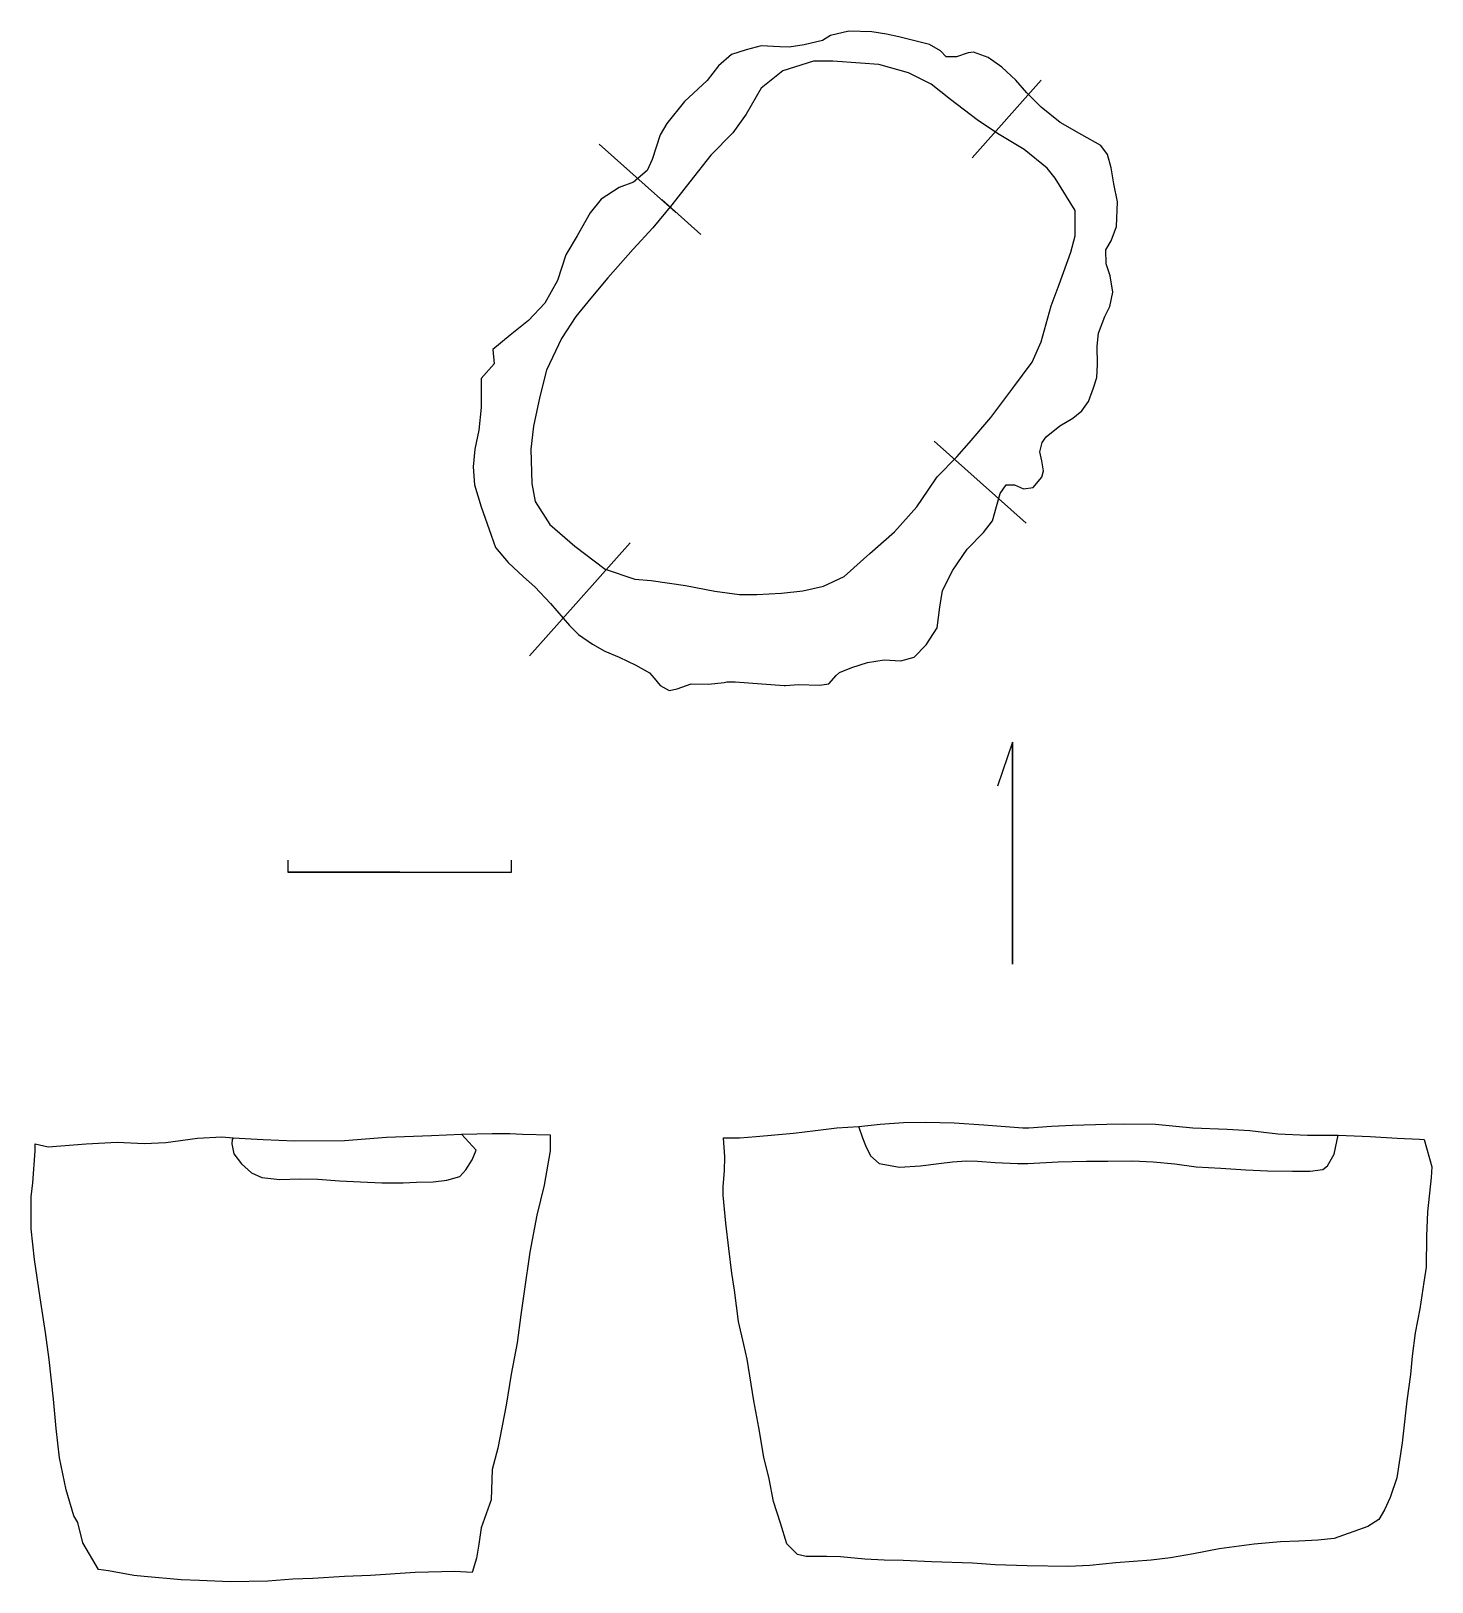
# Model space of a CAD drawing. Extents: x -5.1 to 10.4, y 2.1 to 19.2.
import ezdxf

# ---------------------------------------------------------------- set-up
doc = ezdxf.new("R2010")
doc.units = 0
doc.layers.add('LAYER1', color=7, linetype='CONTINUOUS')

msp = doc.modelspace()

# ---------------------------------------------------------------- linework, layer by layer
at = {"layer": 'LAYER1', "color": 7, "linetype": 'CONTINUOUS'}
for points in [[(3.2656, 11.9856), (3.2806, 11.9856), (3.4252, 11.9956), (3.6545, 11.9906), (3.7592, 12.0055), (3.839, 12.0953), (3.8789, 12.1302), (4.0135, 12.185), (4.188, 12.2399), (4.3725, 12.2698), (4.5569, 12.2598), (4.7015, 12.2997), (4.8361, 12.4343), (4.9558, 12.6238), (4.9857, 12.8531), (5.0156, 13.0376), (5.1303, 13.2619), (5.2898, 13.4913), (5.4693, 13.6758), (5.569, 13.8054), (5.6139, 13.9649), (5.6538, 14.1095), (5.7186, 14.2042), (5.8133, 14.2042), (5.913, 14.1594), (6.0177, 14.1743), (6.1125, 14.289), (6.1324, 14.3588), (6.1125, 14.4685), (6.0925, 14.5682), (6.1174, 14.6729), (6.1623, 14.7327), (6.3119, 14.8574), (6.4565, 14.9421), (6.5562, 15.0219), (6.631, 15.1266), (6.6858, 15.2762), (6.7207, 15.3908), (6.7307, 15.5354), (6.7257, 15.7348), (6.7407, 15.8794), (6.8105, 16.0639), (6.8653, 16.1736), (6.9002, 16.3331), (6.8703, 16.5126), (6.8254, 16.6472), (6.8204, 16.8018), (6.8803, 16.9015), (6.9401, 17.061), (6.9501, 17.3303), (6.9102, 17.5297), (6.8803, 17.7092), (6.8404, 17.8538), (6.7656, 17.9535), (6.5562, 18.0731), (6.3169, 18.2078), (6.1075, 18.3773), (5.9479, 18.5368), (5.8283, 18.6764), (5.6737, 18.821), (5.5192, 18.9257), (5.3596, 18.9855), (5.2998, 18.9805), (5.1702, 18.9357), (5.0555, 18.9357), (4.9957, 19.0005), (4.871, 19.0703), (4.7414, 19.1052), (4.532, 19.155), (4.3974, 19.1849), (4.2329, 19.2099), (3.9786, 19.2198), (3.7792, 19.17), (3.6894, 19.1151), (3.485, 19.0653), (3.3205, 19.0404), (3.2158, 19.0453), (3.0114, 19.0553), (2.8468, 19.0104), (2.6823, 18.9606), (2.5377, 18.836), (2.4131, 18.6714), (2.1638, 18.4421), (1.9693, 18.1978), (1.8946, 18.0731), (1.8048, 17.7989), (1.75, 17.6793), (1.6004, 17.5496), (1.4409, 17.4898), (1.2414, 17.3602), (1.1218, 17.2106), (0.9772, 16.9563), (0.8526, 16.7469), (0.7578, 16.4628), (0.6182, 16.2135), (0.4387, 16.019), (0.2343, 15.8595), (0.0449, 15.6999), (0.0598, 15.5404), (-0.0848, 15.3809), (-0.0848, 15.0568), (-0.1097, 14.8075), (-0.1546, 14.5981), (-0.1745, 14.4037), (-0.1595, 14.2042), (-0.0848, 13.9599), (0.005, 13.7107), (0.0748, 13.5112), (0.2144, 13.3467), (0.3839, 13.1872), (0.5085, 13.0775), (0.683, 12.893), (0.8924, 12.6487), (0.9922, 12.549), (1.1467, 12.4443), (1.2813, 12.3645), (1.4409, 12.2997), (1.6253, 12.21), (1.7749, 12.1252), (1.8298, 12.0654), (1.8946, 11.9856), (1.9943, 11.9308), (2.084, 11.9507), (2.2386, 12.0055), (2.428, 12.0006), (2.6025, 12.0205), (2.6324, 12.0255), (2.7222, 12.0255), (2.7222, 12.0255)], [(2.772, 12.9927), (2.9615, 12.9927), (3.2357, 13.0077), (3.47, 13.0326), (3.6994, 13.0825), (3.9287, 13.1921), (4.2129, 13.4464), (4.4871, 13.6857), (4.7314, 13.9599), (4.8561, 14.1444), (4.9558, 14.294), (5.1751, 14.5134), (5.3098, 14.6679), (5.5491, 14.9471), (5.7934, 15.2712), (6.0078, 15.5604), (6.1075, 15.7847), (6.2172, 16.1836), (6.3069, 16.4179), (6.4365, 16.7769), (6.4814, 16.9563), (6.4814, 17.2355), (6.262, 17.5945), (6.1723, 17.7042), (5.918, 17.9086), (5.6239, 18.0881), (5.3995, 18.2377), (5.1054, 18.462), (4.891, 18.6315), (4.6417, 18.7562), (4.3126, 18.8509), (4.1082, 18.8659), (3.8041, 18.8858), (3.5897, 18.8858), (3.2507, 18.7811), (3.0114, 18.5867), (2.8468, 18.3025), (2.6973, 18.0931), (2.453, 17.8488), (2.2236, 17.5546), (2.0242, 17.3004), (1.8148, 17.0461), (1.5954, 16.8068), (1.3162, 16.4927), (1.1268, 16.2683), (0.9622, 16.0639), (0.8027, 15.8196), (0.6382, 15.4706), (0.5634, 15.1814), (0.4936, 14.8524), (0.4637, 14.5981), (0.4736, 14.2192), (0.5135, 14.0198), (0.6731, 13.7655), (0.9523, 13.5262), (1.2863, 13.2719), (1.6154, 13.1622), (1.7948, 13.1473), (2.1738, 13.0924), (2.4978, 13.0276), (2.772, 12.9927)], [(2.7222, 12.0255), (3.2656, 11.9856)], [(5.7909, 11.3583), (5.6229, 10.8734)], [(5.7909, 11.3583), (5.7909, 8.9053)], [(5.7909, 8.9053), (5.7909, 11.3583)], [(-2.2207, 10.0553), (-2.2207, 9.9234)], [(0.2522, 9.9234), (0.2522, 10.0566)], [(-2.2207, 9.9234), (-0.9842, 9.9234)], [(-0.9842, 9.9234), (-2.2207, 9.9234)], [(-0.9842, 9.9234), (0.2522, 9.9234)], [(0.6766, 7.0181), (0.6766, 6.8436), (0.6118, 6.4646), (0.532, 6.1306), (0.4522, 5.7218), (0.3924, 5.288), (0.3525, 5.0288), (0.3126, 4.7197), (0.2478, 4.3756), (0.193, 4.0316), (0.0982, 3.558), (0.0384, 3.3187), (0.0264, 2.9846), (-0.0862, 2.6755), (-0.1112, 2.496), (-0.1361, 2.3415), (-0.186, 2.1819), (-0.3754, 2.1919), (-0.8142, 2.1819), (-1.3077, 2.147), (-1.5969, 2.1371), (-1.9459, 2.1171), (-2.1653, 2.1072), (-2.4445, 2.0872), (-2.8583, 2.0772), (-3.1973, 2.0922), (-3.4017, 2.1022), (-3.8106, 2.1371), (-3.9252, 2.147), (-4.2044, 2.2019), (-4.3141, 2.2168), (-4.4886, 2.511), (-4.5435, 2.7354), (-4.5883, 2.8101), (-4.6731, 3.0943), (-4.7479, 3.4483), (-4.7828, 3.7724), (-4.8127, 4.0964), (-4.8625, 4.5352), (-4.9024, 4.8343), (-4.9623, 5.2182), (-5.0221, 5.642), (-5.062, 5.981), (-5.062, 6.335), (-5.042, 6.4896), (-5.0171, 6.8436), (-5.0171, 6.9183), (-4.8725, 6.8884), (-4.4537, 6.9183), (-4.1097, 6.9383), (-3.8106, 6.9233), (-3.5712, 6.9333), (-3.2222, 6.9832), (-2.953, 6.9981), (-2.8284, 6.9881), (-2.4943, 6.9682), (-2.1503, 6.9532), (-1.5969, 6.9582), (-1.1332, 6.9931), (-0.6347, 7.0131), (-0.3006, 7.028), (0.0384, 7.033), (0.2328, 7.033), (0.3724, 7.028), (0.6766, 7.0181)], [(2.5955, 6.9863), (2.77, 6.9863), (2.9545, 7.0013), (3.3683, 7.0362), (3.6126, 7.0661), (3.847, 7.096), (4.0912, 7.111), (4.3256, 7.1359), (4.5848, 7.1559), (4.8291, 7.1608), (5.1432, 7.1509), (5.4723, 7.1309), (5.906, 7.096), (5.9709, 7.096), (6.2201, 7.116), (6.4545, 7.1259), (6.8334, 7.1359), (7.0278, 7.1409), (7.3718, 7.1359), (7.7856, 7.096), (8.1646, 7.0811), (8.4139, 7.0661), (8.723, 7.0312), (9.052, 7.0163), (9.391, 7.0163), (9.745, 7.0013), (10.0442, 6.9814), (10.2885, 6.9714), (10.3433, 6.9664), (10.4281, 6.6673), (10.4181, 6.5476), (10.3782, 6.1687), (10.3682, 5.8995), (10.3633, 5.5554), (10.3383, 5.3909), (10.2935, 5.0968), (10.2436, 4.8325), (10.2087, 4.5733), (10.1887, 4.3688), (10.1489, 4.0797), (10.099, 3.616), (10.0392, 3.2271), (9.9644, 3.0127), (9.9046, 2.8731), (9.8398, 2.7684), (9.7201, 2.6887), (9.3462, 2.559), (9.1667, 2.5391), (8.9573, 2.5291), (8.7529, 2.5192), (8.4637, 2.4942), (8.0748, 2.4444), (7.7906, 2.3895), (7.5364, 2.3447), (7.322, 2.3197), (6.9331, 2.2898), (6.6439, 2.2599), (6.4046, 2.2499), (5.9509, 2.2549), (5.5969, 2.2649), (5.3476, 2.2848), (4.8939, 2.2998), (4.5799, 2.3147), (4.3705, 2.3197), (4.1561, 2.3297), (3.8868, 2.3546), (3.7373, 2.3596), (3.6326, 2.3596), (3.5079, 2.3596), (3.4132, 2.3796), (3.2935, 2.4992), (3.2237, 2.7286), (3.149, 2.9679), (3.0991, 3.2172), (3.0393, 3.4565), (2.9844, 3.7855), (2.9296, 4.0797), (2.8997, 4.2642), (2.8548, 4.5384), (2.8199, 4.7029), (2.7601, 4.9572), (2.7152, 5.3012), (2.6853, 5.4906), (2.6554, 5.7648), (2.6205, 6.044), (2.5906, 6.3532), (2.5906, 6.4479), (2.6055, 6.6224), (2.6105, 6.7769), (2.5955, 6.9863)], [(4.0912, 7.111), (4.0912, 7.106), (4.1311, 6.9863), (4.166, 6.9016), (4.2209, 6.7869), (4.3156, 6.7022), (4.54, 6.6623), (4.7743, 6.6772), (4.9737, 6.7022), (5.1283, 6.7221), (5.2828, 6.7321), (5.4025, 6.7271), (5.5969, 6.7121), (5.8462, 6.7022), (5.9609, 6.7022), (6.2949, 6.7221), (6.609, 6.7271), (6.8434, 6.7271), (7.1176, 6.7321), (7.3469, 6.7221), (7.5862, 6.6972), (7.8205, 6.6673), (8.0948, 6.6523), (8.369, 6.6324), (8.6083, 6.6224), (8.8875, 6.6174), (9.0819, 6.6174), (9.2215, 6.6373), (9.2714, 6.6772), (9.3462, 6.8069), (9.391, 7.0163)], [(-2.8284, 6.9881), (-2.8383, 6.9682), (-2.8433, 6.9183), (-2.8184, 6.8087), (-2.7336, 6.699), (-2.624, 6.5993), (-2.5093, 6.5494), (-2.3099, 6.5245), (-2.0855, 6.5345), (-1.8911, 6.5295), (-1.6518, 6.5095), (-1.4174, 6.4995), (-1.1831, 6.4896), (-0.9488, 6.4896), (-0.7992, 6.4946), (-0.6147, 6.4995), (-0.4652, 6.5195), (-0.3206, 6.5594), (-0.2558, 6.6342), (-0.186, 6.7439), (-0.1411, 6.8486), (-0.3006, 7.028)]]:
    msp.add_lwpolyline(points, dxfattribs=at)
at = {"layer": 'LAYER1', "color": 3, "linetype": 'CONTINUOUS'}
for points in [[(6.1058, 18.6759), (5.3443, 17.8193)], [(2.0666, 17.2155), (1.2202, 17.9679)], [(2.3455, 16.9722), (1.9127, 17.3569)], [(5.9426, 13.7808), (4.9244, 14.6859)], [(1.5612, 13.5632), (0.4492, 12.3122)]]:
    msp.add_lwpolyline(points, dxfattribs=at)

doc.saveas('drawing.dxf')
